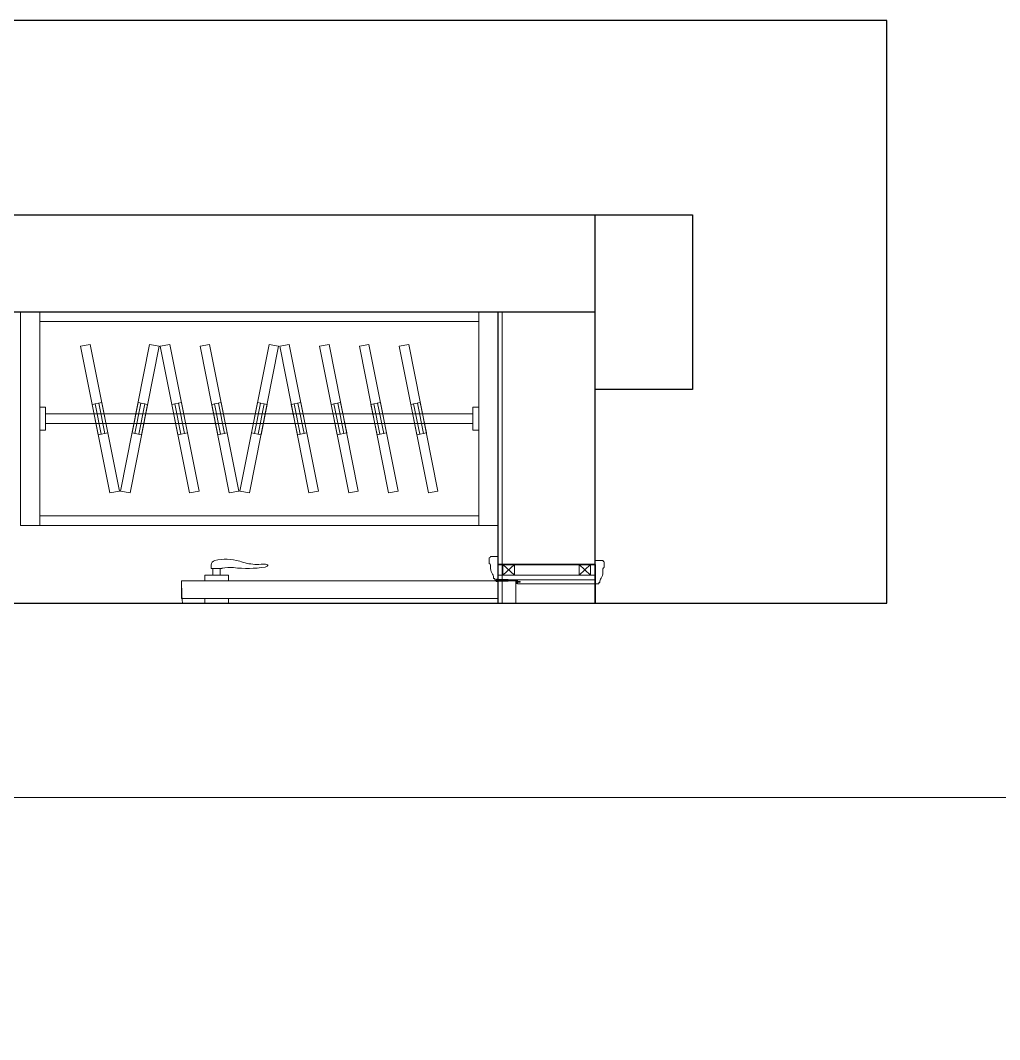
# Model space of a CAD drawing. Header units: millimetres. Extents: x 3162 to 221128, y -144913 to 11496.
# Drawn here: x 45439 to 47960, y 6060 to 8683 of the extents above; entities that cross this region are included whole.
import ezdxf
from ezdxf.xclip import XClip

# ---------------------------------------------------------------- set-up
doc = ezdxf.new("R2010")
doc.units = ezdxf.units.MM
doc.header["$LTSCALE"] = 10
doc.header["$XCLIPFRAME"] = 2
for name, pattern in [('ACAD_ISO03W100', [30, 12, -18]), ('DASH', [8.889999999999997, 6.349999999999998, -2.54]), ('DOTE', [61.467999999999996, 50.8, -5.08, 0.508, -5.08]), ('HIDDEN', [9.524999999999995, 6.349999999999998, -3.174999999999998])]:
    doc.linetypes.add(name, pattern=pattern)
for name, color, linetype, lineweight in [('Drawing【图框、表格】', 150, 'Continuous', 0), ('FC-Doorsill【门槛线】', 8, 'Continuous', 0), ('FF-Complete【墙体完成线】', 6, 'Continuous', 0), ('FF-Door【门】', 51, 'Continuous', 0), ('FF-MT【门套】', 20, 'Continuous', 0), ('FF-【活动成品家具】', 51, 'Continuous', 0), ('Hidden【虚线】', 136, 'DASH', 0)]:
    doc.layers.add(name, color=color, linetype=linetype, lineweight=lineweight)
doc.layers.add('WALL_NEW【新建墙体】', color=4, linetype='Continuous')
doc.layers.add('WALL【墙体】', color=7, linetype='Continuous')

# ---------------------------------------------------------------- blocks, each defined once
blk = doc.blocks.new('门套线03')
at = {"ltscale": 100}
blk.add_lwpolyline([(59.99999999610007, 0), (59.99999999610007, 19.6999869149644, -0.3391847375322686), (56.56702640501316, 23.13296050606286), (41.95708299996385, 23.13296050606286, -0.3604749616786678), (38.52410943494215, 19.6999869149644), (29.23864021471218, 19.69998691491773, 0.1378024109381286), (14.4835205811778, 14.68383078919714, -0.1658899653347029), (3.432973591086918, 11.92995527619487), (3.432973591086918, 8.714471423439674), (0, 8.714471423439674), (0, 0)], format="xyb", close=True, dxfattribs=at)
blk = doc.blocks.new('HL_Door_Hinge')
at = {"color": 0, "linetype": 'DOTE', "ltscale": 0.04}
for p, q in [((-4, 3), (4, 3)), ((0, -1), (0, 7))]:
    blk.add_line(p, q, dxfattribs=at)
at = {"color": 0, "linetype": 'DASH', "ltscale": 5}
for p, q in [((-2, -26), (-2, 0.7639320224989206)), ((-0.5, -26), (-0.5, 0.0419601084504393)), ((0.5, -26), (0.5, 0.0419601084504393)), ((2, -26), (2, 0.7639320224989206)), ((-0.5, -26), (-2, -26)), ((0.5, -26), (2, -26))]:
    blk.add_line(p, q, dxfattribs=at)
for radius in [3, 2]:
    blk.add_circle((0, 3), radius, dxfattribs=at)
blk = doc.blocks.new('HL_Door_Seal')
at = {"color": 0}
for p, q in [((4.99999999992724, 2.08200835914e-05), (-4.999999999941791, -2.08200763154e-05)), ((-0.9999999999417925, 5.986082524348602), (-0.4999999999272406, 6.484924469714314)), ((-0.9999999999417925, 5.986082524348602), (-0.4999999999272406, 5.986082524348602)), ((-0.9999999999417925, 5.487240578979251), (-0.4999999999272406, 5.986082524348602)), ((-0.9999999999417925, 5.487240578979251), (-0.4999999999272406, 5.487240578979251)), ((-0.9999999999417925, 4.98839863359899), (-0.4999999999272406, 5.487240578979251)), ((-0.9999999999417925, 4.489556688240552), (-0.4999999999272406, 4.98839863359899)), ((-0.9999999999417925, 4.98839863359899), (-0.4999999999272406, 4.98839863359899)), ((-0.9999999999417925, 4.489556688240552), (-0.4999999999272406, 4.489556688240552)), ((-0.9999999999417925, 3.990714742871205), (-0.4999999999272406, 4.489556688240552)), ((-0.9999999999417925, 3.990714742871205), (-0.4999999999272406, 3.990714742871205)), ((-0.9999999999417925, 3.491872797501855), (-0.4999999999272406, 3.990714742871205)), ((-0.9999999999417925, 3.491872797501855), (-0.4999999999272406, 3.491872797501855)), ((-0.9999999999417925, 2.993030852132505), (-0.4999999999272406, 3.491872797501855)), ((-0.9999999999417925, 2.993030852132505), (-0.4999999999272406, 2.993030852132505)), ((-0.9999999999417925, 2.494188906763155), (-0.4999999999272406, 2.993030852132505)), ((-0.9999999999417925, 2.494188906763155), (-0.4999999999272406, 2.494188906763155)), ((-0.9999999999417925, 1.995346961401081), (-0.4999999999272406, 2.494188906763155)), ((-0.9999999999417925, 1.995346961401081), (-0.4999999999272406, 1.995346961401081)), ((-0.9999999999417925, 1.496505016020817), (-0.4999999999272406, 1.995346961401081)), ((-0.9999999999417925, 1.496505016020817), (-0.4999999999272406, 1.496505016020817)), ((-0.9999999999417925, 0.9976630706514696), (-0.4999999999272406, 1.496505016020817)), ((-0.9999999999417925, 0.9976630706514696), (-0.4999999999272406, 0.9976630706514696)), ((-0.9999999999417925, 0.4988211252821202), (-0.4999999999272406, 0.9976630706514696)), ((-0.9999999999417925, 0.4988211252821202), (-0.4999999999272406, 0.4988211252821202)), ((-0.9999999999417925, -2.08200763154e-05), (-0.4999999999272406, 0.4988211252821202)), ((-0.4999999999272406, 6.484924469714314), (0.5000000000727596, 6.484924469714314)), ((1.000000000072759, 5.986082524348602), (0.5000000000727596, 6.484924469714314)), ((1.000000000072759, 5.986082524348602), (0.5000000000727596, 5.986082524348602)), ((1.000000000072759, 5.487240578979251), (0.5000000000727596, 5.986082524348602)), ((1.000000000072759, 5.487240578979251), (0.5000000000727596, 5.487240578979251)), ((1.000000000072759, 4.98839863359899), (0.5000000000727596, 5.487240578979251)), ((1.000000000072759, 4.98839863359899), (0.5000000000727596, 4.98839863359899)), ((1.000000000072759, 4.489556688240552), (0.5000000000727596, 4.98839863359899)), ((1.000000000072759, 4.489556688240552), (0.5000000000727596, 4.489556688240552)), ((1.000000000072759, 3.990714742871205), (0.5000000000727596, 4.489556688240552)), ((1.000000000072759, 3.990714742871205), (0.5000000000727596, 3.990714742871205)), ((1.000000000072759, 3.491872797501855), (0.5000000000727596, 3.990714742871205)), ((1.000000000072759, 3.491872797501855), (0.5000000000727596, 3.491872797501855)), ((1.000000000072759, 2.993030852132505), (0.5000000000727596, 3.491872797501855)), ((1.000000000072759, 2.993030852132505), (0.5000000000727596, 2.993030852132505)), ((1.000000000072759, 2.494188906763155), (0.5000000000727596, 2.993030852132505)), ((1.000000000072759, 2.494188906763155), (0.5000000000727596, 2.494188906763155)), ((1.000000000072759, 1.995346961401081), (0.5000000000727596, 2.494188906763155)), ((1.000000000072759, 1.995346961401081), (0.5000000000727596, 1.995346961401081)), ((1.000000000072759, 1.496505016020817), (0.5000000000727596, 1.995346961401081)), ((1.000000000072759, 1.496505016020817), (0.5000000000291039, 1.496505016020817)), ((1.000000000029102, 0.9976630706514696), (0.5000000000291039, 1.496505016020817)), ((1.000000000029102, 0.9976630706514696), (0.5000000000291039, 0.9976630706514696)), ((1.000000000029102, 0.4988211252821202), (0.5000000000291039, 0.9976630706514696)), ((1.000000000029102, 0.4988211252821202), (0.5000000000291039, 0.4988211252821202)), ((1.000000000029102, -2.08200763154e-05), (0.5000000000291039, 0.4988211252821202))]:
    blk.add_line(p, q, dxfattribs=at)
blk.add_lwpolyline([(-3.872983346140243, -1.000020820065399, 0.7745966692453083), (3.872983346285763, -1.000020820065399)], format="xyb", close=True, dxfattribs=at)
blk.add_arc((7.27596e-11, -2.08200763154e-05), 5, 180, 0.0004771610841849999, dxfattribs=at)
blk = doc.blocks.new('门把手02')
at = {"color": 250}
for p, q in [((-13.49999999860301, 32.17172175762244), (-13.49999999860301, 40.86935063358396)), ((12.90183659596368, 32.17172175762244), (-13.49999999860301, 32.17172175762244)), ((-9.40042077511316, 14.63367436802946), (-9.400420777383259, 32.17172175762244)), ((9.400420775462408, 14.63367436802946), (9.400420777557883, 32.17172175762244)), ((-30.37499999685679, 14.63367436802946), (-15.18749999825377, 14.63367436802946)), ((-30.37499999685679, 0), (-30.37499999685679, 14.63367436802946)), ((30.37499999685679, 0), (-30.37499999685679, 0)), ((-15.18749999825377, 14.63367436802946), (19.57499999797437, 14.63367436802946)), ((-15.18749999825377, 14.63367436802946), (19.57499999797437, 14.63367436802946)), ((19.57499999797437, 14.63367436802946), (30.37499999685679, 14.63367436802946)), ((30.37499999685679, 14.63367436802946), (30.37499999685679, 0))]:
    blk.add_line(p, q, dxfattribs=at)
at = {"color": 250, "extrusion": (0, 0, -1)}
for centre, major_axis, ratio, start_param, end_param in [((-1.349999999685677, 40.86935063358396), (-8.591347391675667, 8.591347391675665), 0.9999999999859452, 5.497787143775111, 6.813201964240596), ((23.38864229049068, -64.06994071556254), (-0.1062504841361529, 119.9626829500712), 0.9999999997415425, -0.2330466779844225, 0.306450502864553), ((12.90183659596368, 37.23422175832093), (3.579728080075413, 3.579728080075413), 0.9999999999779257, 2.124303553739053, 2.356194490181306), ((79.26974967814749, 368.4258099852595), (-0.06046073251190182, 336.2688116135121), 0.9999999997360908, 3.005110885875102, 3.24791649470865), ((105.2230611277045, 171.9977347373496), (-91.70875193008591, 91.70875193008587), 0.9999999999995433, 3.813777725236978, 3.981187050748119), ((124.0194821701152, 43.59716152050532), (5.9203115993942, 5.920311599394204), 0.9999999999987207, 1.23808539028771, 2.228963725690715), ((130.6264945021248, 40.3964131171815), (-0.7291489896447445, 0.7291489896447444), 0.999999999933694, 1.325662120281372, 2.81998217696338)]:
    blk.add_ellipse(centre, major_axis=major_axis, ratio=ratio, start_param=start_param, end_param=end_param, dxfattribs=at)
at = {"color": 250, "extrusion": (0, 0, -0.9999999999999999)}
for centre, major_axis, ratio, start_param, end_param in [((33.83809215266956, -51.42656153091229), (-0.0387035664674899, 86.03667510705831), 0.9999999997428224, -0.2314410869051797, 0.1146693207027536), ((107.7648263399605, 189.2196141660679), (1.75338980059929, 147.0283474284527), 0.9999999997236567, 3.194780511485613, 3.464277035678652)]:
    blk.add_ellipse(centre, major_axis=major_axis, ratio=ratio, start_param=start_param, end_param=end_param, dxfattribs=at)
at = {"color": 250, "extrusion": (0, 0, -0.9999999999999998)}
blk.add_ellipse((122.5295124765253, 24.00941682164557), major_axis=(-13.65154796017409, 13.65154796017409), ratio=0.999999999998015, start_param=0.6474644883190493, end_param=1.248662514605251, dxfattribs=at)
blk = doc.blocks.new('hld_1_819.978_250_门把手02_门套线03_45_0_0_3_40_0_1_1')
at = {"layer": 'FC-Doorsill【门槛线】'}
for p, q in [((-0.500000000000053, 0.138892357100875), (0.500000000000053, 0.138892357100875)), ((-0.500000000000053, -0.138892357100875), (0.500000000000053, -0.138892357100875))]:
    blk.add_line(p, q, dxfattribs=at)
at = {"layer": 'FF-Door【门】'}
blk.add_lwpolyline([(-0.4527765985857555, 0.138892357100875), (-0.4027753500294405, 0.138892357100875), (-0.4027753500294405, 1.044445554272384), (-0.4527765985857555, 1.044445554272384)], close=True, dxfattribs=at)
at = {"layer": 'FF-Door【门】', "color": 250, "linetype": 'ACAD_ISO03W100', "ltscale": 0.1041666666666666}
blk.add_lwpolyline([(-0.4527765985857555, 0.138892357100875), (0.4527765985857555, 0.138892357100875), (0.4527765985857555, 0.08889110854456), (-0.4527765985857555, 0.08889110854456)], close=True, dxfattribs=at)
at = {"layer": 'FF-Door【门】', "color": 8, "linetype": 'HIDDEN', "ltscale": 60}
blk.add_arc((-0.4527765985857555, 0.138892357100875), 0.9055531971715108, 0, 90.00000000000587, dxfattribs=at)
at = {"layer": 'FF-MT【门套】', "color": 250}
for p, q in [((-0.4688881120094571, 0.125558690819191), (-0.500000000000053, 0.09222452511498101)), ((-0.4688881120094571, 0.09222452511498101), (-0.500000000000053, 0.125558690819191)), ((0.4688881120094571, 0.125558690819191), (0.500000000000053, 0.09222452511498101)), ((0.4688881120094571, 0.09222452511498101), (0.500000000000053, 0.125558690819191)), ((-0.500000000000053, -0.09222452511498101), (-0.4688881120094571, -0.125558690819191)), ((-0.500000000000053, -0.125558690819191), (-0.4688881120094571, -0.09222452511498101)), ((0.500000000000053, -0.09222452511498101), (0.4688881120094571, -0.125558690819191)), ((0.500000000000053, -0.125558690819191), (0.4688881120094571, -0.09222452511498101))]:
    blk.add_line(p, q, dxfattribs=at)
for points in [[(-0.500000000000053, 0.138892357100875), (-0.4688881120094571, 0.138892357100875), (-0.4688881120094571, 0.125558690819191), (-0.500000000000053, 0.125558690819191)], [(-0.4688881120094571, 0.125558690819191), (-0.4688881120094571, 0.09222452511498101), (-0.500000000000053, 0.09222452511498101), (-0.500000000000053, 0.125558690819191)], [(-0.4688881120094571, 0.138892357100875), (-0.4555544457277729, 0.138892357100875), (-0.4555544457277729, -0.138892357100875), (-0.4688881120094571, -0.138892357100875)], [(0.4688881120094571, 0.138892357100875), (0.4555544457277729, 0.138892357100875), (0.4555544457277729, -0.138892357100875), (0.4688881120094571, -0.138892357100875)], [(0.500000000000053, 0.138892357100875), (0.4688881120094571, 0.138892357100875), (0.4688881120094571, 0.125558690819191), (0.500000000000053, 0.125558690819191)], [(0.4688881120094571, 0.125558690819191), (0.4688881120094571, 0.09222452511498101), (0.500000000000053, 0.09222452511498101), (0.500000000000053, 0.125558690819191)], [(-0.500000000000053, -0.09222452511498101), (-0.500000000000053, -0.125558690819191), (-0.4688881120094571, -0.125558690819191), (-0.4688881120094571, -0.09222452511498101)], [(0.500000000000053, -0.09222452511498101), (0.500000000000053, -0.125558690819191), (0.4688881120094571, -0.125558690819191), (0.4688881120094571, -0.09222452511498101)], [(-0.500000000000053, -0.138892357100875), (-0.4688881120094571, -0.138892357100875), (-0.4688881120094571, -0.125558690819191), (-0.500000000000053, -0.125558690819191)], [(0.500000000000053, -0.138892357100875), (0.4688881120094571, -0.138892357100875), (0.4688881120094571, -0.125558690819191), (0.500000000000053, -0.125558690819191)]]:
    blk.add_lwpolyline(points, close=True, dxfattribs=at)
at = {"layer": 'FF-MT【门套】'}
for points in [[(-0.500000000000053, 0.138892357100875), (-0.4555544457277729, 0.138892357100875), (-0.4555544457277729, 0.083335414260525), (-0.4444430571597029, 0.083335414260525), (-0.4444430571597029, -0.138892357100875), (-0.500000000000053, -0.138892357100875)], [(0.500000000000053, 0.138892357100875), (0.4555544457277729, 0.138892357100875), (0.4555544457277729, 0.083335414260525), (0.4444430571597029, 0.083335414260525), (0.4444430571597029, -0.138892357100875), (0.500000000000053, -0.138892357100875)]]:
    blk.add_lwpolyline(points, close=True, dxfattribs=at)
at = {"layer": 'FF-Door【门】', "color": 250, "yscale": 0.001111138856807, "zscale": 0.001111138856807}
for name, p, xscale, rotation in [('门把手02', (-0.4527765985857555, 0.944443057159756), -0.001111138856807, 90.00000000000593), ('门把手02', (-0.4027753500294405, 0.944443057159756), 0.001111138856807, 270.0000000000178), ('HL_Door_Seal', (-0.449998751443738, 0.083335414260525), 0.001111138856807, 180.0000000000119), ('HL_Door_Seal', (0.449998751443738, 0.083335414260525), -0.001111138856807, 180)]:
    blk.add_blockref(name, p, dxfattribs=dict(at, xscale=xscale, rotation=rotation))
at = {"layer": 'FF-Door【门】', "color": 250, "zscale": 0.001111138856807}
for name, p, xscale, yscale in [('门把手02', (0.3555519486151429, 0.138892357100875), -0.001111138856807, 0.001111138856807), ('HL_Door_Hinge', (-0.4541655221567642, 0.138892357100875), 0.001111138856807, 0.001111138856807), ('门把手02', (0.3555519486151429, 0.08889110854456), -0.001111138856807, -0.001111138856807)]:
    blk.add_blockref(name, p, dxfattribs=dict(at, xscale=xscale, yscale=yscale))
at = {"layer": 'FF-MT【门套】', "zscale": 0.001111138856807}
for p, xscale, yscale in [((-0.4555544457277729, 0.138892357100875), -0.001111138856807, 0.001111138856807), ((0.4555544457277729, 0.138892357100875), 0.001111138856807, 0.001111138856807), ((-0.4444430571597029, -0.138892357100875), -0.001111138856807, -0.001111138856807), ((0.4444430571597029, -0.138892357100875), 0.001111138856807, -0.001111138856807)]:
    blk.add_blockref('门套线03', p, dxfattribs=dict(at, xscale=xscale, yscale=yscale))
blk = doc.blocks.new('*U991', base_point=(20016.20825693045, 946.1959991708208))
for points in [[(20066.20825693048, 396.1959991708209), (20016.20825693048, 396.1959991708209), (20016.20825693048, 946.1959991708208), (20066.20825693048, 946.1959991708208)], [(21196.20825693046, 946.1959991708208), (21246.20825693046, 946.1959991708208), (21246.20825693046, 396.1959991708209), (21196.20825693046, 396.1959991708209)]]:
    blk.add_lwpolyline(points, close=True)
for points in [[(20066.20825693045, 946.1959991708208), (21196.20825693048, 946.1959991708208)], [(20066.20825693045, 396.1959991708209), (21196.20825693048, 396.1959991708209)]]:
    blk.add_lwpolyline(points)
at = {"color": 0}
for points in [[(20066.20825693045, 921.1959991708208), (21196.20825693048, 921.1959991708208)], [(20066.20825693045, 421.1959991708209), (21196.20825693048, 421.1959991708209)]]:
    blk.add_lwpolyline(points, dxfattribs=at)
at = {"color": 0, "linetype": 'DASH', "ltscale": 24}
for points in [[(20195.91318594737, 862.4357946736427), (20271.02295992362, 484.8334617184075), (20246.50332791354, 479.9562036680016), (20171.39355393729, 857.5585366232366)], [(20273.89355393729, 484.8334617184051), (20349.00332791355, 862.4357946736403), (20373.52295992363, 857.558536623234), (20298.41318594737, 479.9562036679988)], [(20400.91318594738, 862.4357946736427), (20476.02295992363, 484.8334617184075), (20451.50332791355, 479.9562036680016), (20376.39355393729, 857.5585366232366)], [(20503.41318594738, 862.4357946736427), (20578.52295992363, 484.8334617184075), (20554.00332791355, 479.9562036680016), (20478.8935539373, 857.5585366232366)], [(20581.3935539373, 484.8334617184051), (20656.50332791356, 862.4357946736403), (20681.02295992364, 857.558536623234), (20605.91318594738, 479.9562036679988)], [(20708.41318594739, 862.4357946736427), (20783.52295992364, 484.8334617184075), (20759.00332791356, 479.9562036680016), (20683.89355393731, 857.5585366232366)], [(20810.91318594739, 862.4357946736427), (20886.02295992365, 484.8334617184075), (20861.50332791357, 479.9562036680016), (20786.39355393731, 857.5585366232366)], [(20913.41318594739, 862.4357946736427), (20988.52295992365, 484.8334617184075), (20964.00332791357, 479.9562036680016), (20888.89355393731, 857.5585366232366)], [(21015.9131859474, 862.4357946736427), (21091.02295992365, 484.8334617184075), (21066.50332791357, 479.9562036680016), (20991.39355393732, 857.5585366232366)], [(20225.66446005485, 712.8660394121532), (20241.27168581614, 634.4032169798962), (20216.75205380606, 629.5259589294909), (20201.14482804477, 707.9887813617474)], [(20218.30857045182, 711.402861997031), (20233.91579621312, 632.9400395647742), (20224.10794340909, 630.9891363446118), (20208.50071764779, 709.4519587768684)], [(20303.64482804477, 634.4032169798941), (20319.25205380607, 712.8660394121506), (20343.77168581615, 707.9887813617452), (20328.16446005485, 629.5259589294885)], [(20311.00071764779, 632.9400395647732), (20326.60794340909, 711.4028619970297), (20336.41579621312, 709.4519587768676), (20320.80857045183, 630.989136344611)], [(20430.66446005485, 712.8660394121532), (20446.27168581615, 634.4032169798962), (20421.75205380607, 629.5259589294909), (20406.14482804477, 707.9887813617474)], [(20423.30857045183, 711.402861997031), (20438.91579621313, 632.9400395647742), (20429.10794340909, 630.9891363446118), (20413.50071764779, 709.4519587768684)], [(20533.16446005486, 712.8660394121532), (20548.77168581616, 634.4032169798962), (20524.25205380608, 629.5259589294909), (20508.64482804478, 707.9887813617474)], [(20525.80857045184, 711.402861997031), (20541.41579621313, 632.9400395647742), (20531.6079434091, 630.9891363446118), (20516.0007176478, 709.4519587768684)], [(20611.14482804478, 634.4032169798941), (20626.75205380608, 712.8660394121506), (20651.27168581616, 707.9887813617452), (20635.66446005486, 629.5259589294885)], [(20618.5007176478, 632.9400395647732), (20634.1079434091, 711.4028619970297), (20643.91579621314, 709.4519587768676), (20628.30857045184, 630.989136344611)], [(20738.16446005487, 712.8660394121532), (20753.77168581616, 634.4032169798962), (20729.25205380608, 629.5259589294909), (20713.64482804479, 707.9887813617474)], [(20730.80857045184, 711.402861997031), (20746.41579621314, 632.9400395647742), (20736.60794340911, 630.9891363446118), (20721.00071764781, 709.4519587768684)], [(20840.66446005487, 712.8660394121532), (20856.27168581617, 634.4032169798962), (20831.75205380609, 629.5259589294909), (20816.14482804479, 707.9887813617474)], [(20833.30857045185, 711.402861997031), (20848.91579621314, 632.9400395647742), (20839.10794340911, 630.9891363446118), (20823.50071764781, 709.4519587768684)], [(20943.16446005487, 712.8660394121532), (20958.77168581617, 634.4032169798962), (20934.25205380609, 629.5259589294909), (20918.64482804479, 707.9887813617474)], [(20935.80857045185, 711.402861997031), (20951.41579621315, 632.9400395647742), (20941.60794340911, 630.9891363446118), (20926.00071764782, 709.4519587768684)], [(21045.66446005488, 712.8660394121532), (21061.27168581617, 634.4032169798962), (21036.75205380609, 629.5259589294909), (21021.1448280448, 707.9887813617474)], [(21038.30857045185, 711.402861997031), (21053.91579621315, 632.9400395647742), (21044.10794340912, 630.9891363446118), (21028.50071764782, 709.4519587768684)]]:
    blk.add_lwpolyline(points, close=True, dxfattribs=at)
at = {"color": 0}
for points in [[(20081.20825693045, 641.1959991708208), (20066.20825693045, 641.1959991708208), (20066.20825693045, 701.1959991708208), (20081.20825693045, 701.1959991708208)], [(21181.20825693048, 701.1959991708208), (21196.20825693048, 701.1959991708208), (21196.20825693048, 641.1959991708208), (21181.20825693048, 641.1959991708208)], [(21181.20825693048, 701.1959991708208), (21196.20825693048, 701.1959991708208), (21196.20825693048, 641.1959991708208), (21181.20825693048, 641.1959991708208)]]:
    blk.add_lwpolyline(points, close=True, dxfattribs=at)
at = {"color": 0, "linetype": 'DASH', "ltscale": 24}
for points in [[(20081.20825693045, 683.6959991708209), (21181.20825693048, 683.6959991708209)], [(20081.20825693045, 658.6959991708209), (21181.20825693048, 658.6959991708209)]]:
    blk.add_lwpolyline(points, dxfattribs=at)
blk = doc.blocks.new('海龙_08065491')
at = {"layer": 'FF-Complete【墙体完成线】'}
blk.add_line((3135.000000000016, 1674.999999999998), (3135.000000000016, 75.0449469047578), dxfattribs=at)
at = {"layer": 'WALL_NEW【新建墙体】'}
for p, q in [((3224.999999999993, 1674.999999999987), (3374.999999999993, 1675.000000000012)), ((3375.000000000016, -74.9550530952349), (3375.000000000007, 1675.000000000009))]:
    blk.add_line(p, q, dxfattribs=at)
blk.add_lwpolyline([(3375.000000000016, 1025.022473452381), (3125.000000000016, 1025.022473452381), (3125.000000000016, 1674.999999999998)], dxfattribs=at)
blk.add_lwpolyline([(3125.000000000007, 1025.022473452352), (3375.000000000016, 1025.022473452381), (3375.000000000022, 125.0449469047687), (3125.000000000022, 125.0449469047396)], close=True, dxfattribs=at)
at = {"layer": 'WALL【墙体】'}
for p, q in [((-3625.000000000016, 1924.999999999998), (3375.000000000016, 1925.000000000002)), ((3375.000000000016, 1674.999999999998), (3375.000000000016, 1924.999999999998)), ((-3375.000000000016, 1674.999999999998), (3375.000000000016, 1674.999999999998))]:
    blk.add_line(p, q, dxfattribs=at)
blk.add_lwpolyline([(3375.000000000016, 1924.999999999998), (3625.000000000016, 1924.999999999998), (3625.000000000016, 1474.999999999998), (3375.000000000016, 1474.999999999998)], close=True, dxfattribs=at)
at = {"xscale": -899.9775265476128, "yscale": 899.9775265476128, "zscale": 899.9775265476128, "rotation": 90.0000000000127}
blk.add_blockref('hld_1_819.978_250_门把手02_门套线03_45_0_0_3_40_0_1_1', (3250.000000000016, 575.0337101785605), dxfattribs=at)
at = {"layer": 'FF-【活动成品家具】', "color": 8}
blk.add_blockref('*U991', (1894.999999999978, 1674.999999999998), dxfattribs=at)

msp = doc.modelspace()

# ---------------------------------------------------------------- linework, layer by layer
at = {"layer": 'Drawing【图框、表格】'}
msp.add_lwpolyline([(39054.64050306764, -4234.309373117751), (39054.64050306764, 6683.411866440844), (53613.36802740802, 6683.411866440844), (53613.36802740802, -4234.309373117751)], close=True, dxfattribs=at)
msp.add_lwpolyline([(39054.64050306764, -4234.309373117751), (39054.64050306764, 6683.411866440844), (53613.36802740802, 6683.411866440844), (53613.36802740802, -4234.309373117751)], close=True, dxfattribs=at)
at = {"layer": 'Hidden【虚线】'}
msp.add_lwpolyline([(39419.32238415274, 7183.411866440844), (47669.32238415274, 7183.411866440844), (47669.32238415274, 8683.411866440845), (39419.32238415274, 8683.411866440845)], close=True, dxfattribs=at)

# ---------------------------------------------------------------- block references
at = {"layer": 'WALL【墙体】'}
ref = msp.add_blockref('海龙_08065491', (43544.32238118127, 6258.411865611667), dxfattribs=at)
XClip(ref).set_block_clipping_path([(-4124.999997028532, 925.0000008291771), (4125.000002971468, 2425.000000829177)])

doc.saveas('drawing.dxf')
